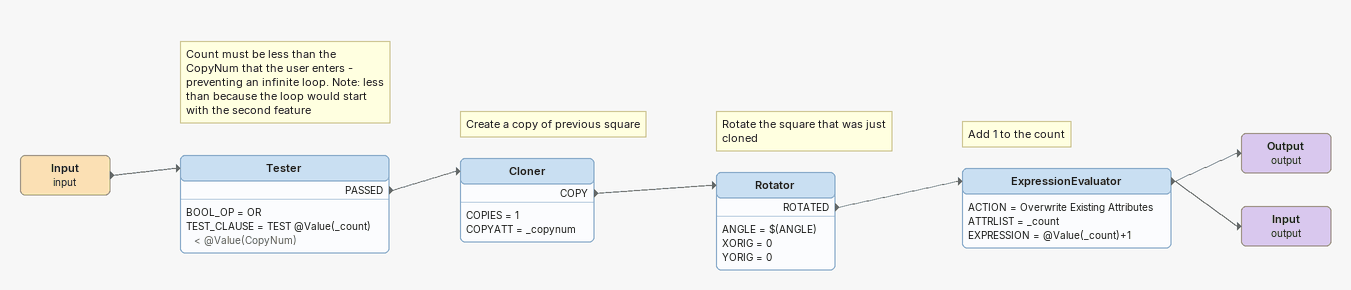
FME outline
Input (input)
    -> Tester
Note: Count must be less than the CopyNum that the user enters - preventing an infinite loop. Note: less than because the loop would start with the second feature
Tester
    BOOL_OP = OR
    TEST_CLAUSE = TEST @Value(_count) < @Value(CopyNum)
    PASSED -> Cloner
Note: Create a copy of previous square
Cloner
    COPIES = 1
    COPYATT = _copynum
    COPY -> Rotator
Note: Rotate the square that was just cloned
Rotator
    ANGLE = $(ANGLE)
    XORIG = 0
    YORIG = 0
    ROTATED -> ExpressionEvaluator
Note: Add 1 to the count
ExpressionEvaluator
    ACTION = Overwrite Existing Attributes
    ATTRLIST = _count
    EXPRESSION = @Value(_count)+1
    -> Input (output)
    -> Output (output)
Output (output)
Input (output)
